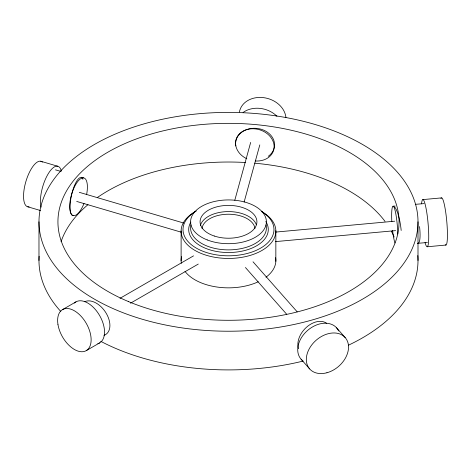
<?xml version="1.0" encoding="UTF-8"?>
<svg xmlns="http://www.w3.org/2000/svg" width="471" height="471" viewBox="0 0 471 471"><rect width="100%" height="100%" fill="white"/><g stroke="black" fill="none" stroke-linecap="round" stroke-linejoin="round"><path stroke-width="0.71" d="M275.841 261.352L275.859 230.66M234.788 200.287L250.66 142.43M244.125 202.059L259.804 144.909M62.537 309.612L75.937 301.876M120.005 298.314L193.54 255.859M130.449 303.224L198.279 264.066M86.228 350.642L99.628 342.906M422.805 199.604L441.521 197.891M275.405 232.109L394.727 221.193M275.559 241.605L395.616 230.625M427.25 246.763L445.966 245.05M393.014 206.221L395.181 206.039M415.381 204.337L424.035 203.607M417.341 243.354L427.438 242.506M55.496 169.866L61.112 171.468M81.471 177.284L83.579 177.885M40.747 161.241L57.633 166.21M79.275 192.321L183.731 223.048M76.696 201.435L181.859 232.374M27.86 206.816L40.524 210.543M336.582 327.834L345.19 337.583M253.021 261.788L297.201 311.849M245.432 267.51L286.698 314.275M301.069 359.196L309.677 368.946M418.001 221.812A189.513 109.413 0 0 1 133.735 316.565A189.513 109.413 0 0 1 133.735 127.058A189.513 109.413 0 0 1 418.001 221.812L418.001 260.498M181.111 230.949L181.111 260.781M38.975 221.812L38.975 260.498M83.985 203.49A19.529 7.33 -74.1 0 1 70.091 210.896A19.529 7.33 -74.1 0 1 79.01 180.075A19.529 7.33 -74.1 0 1 86.67 194.229M246.804 158.756A19.529 15.849 15.5 0 1 241.387 132.18A19.529 15.849 15.5 0 1 272.591 140.211A19.529 15.849 15.5 0 1 255.465 160.988M394.951 242.959A19.529 2.602 85.2 0 1 392.561 230.284M391.831 221.676A19.529 2.602 85.2 0 1 394.027 207.228A19.529 2.602 85.2 0 1 397.771 234.028M29.149 206.846A23.691 8.778 -73.6 0 1 25.929 181.382A23.691 8.778 -73.6 0 1 42.431 162.154M41.112 207.175A23.691 8.778 -73.6 0 1 47.43 175.135A23.691 8.778 -73.6 0 1 61.265 170.82M239.421 112.004A23.691 19.105 15.3 0 1 263.419 97.627A23.691 19.105 15.3 0 1 285.921 117.632M243.071 112.492A23.691 19.105 15.3 0 1 276.93 116.255M440.944 198.597A23.691 3.026 84.8 0 1 446.708 220.693A23.691 3.026 84.8 0 1 445.283 244.673M421.557 203.766A23.691 3.026 84.8 0 1 425.902 207.57A23.691 3.026 84.8 0 1 428.704 238.891A23.691 3.026 84.8 0 1 425.025 242.524M302.877 360.874A23.691 17.233 -41.4 0 1 308.058 330.047A23.691 17.233 -41.4 0 1 338.602 330.936M417.806 255.547A189.513 109.413 0 0 1 348.617 345.119M303.059 361.08A189.513 109.413 0 0 1 100.647 341.263M60.818 311.49A189.513 109.413 0 0 1 39.122 256.253M61.083 241.641A170.561 98.474 0 0 1 87.953 204.697M97.538 197.402A170.561 98.474 0 0 1 245.373 162.507M254.805 163.201A170.561 98.474 0 0 1 385.019 221.382M391.36 231.261A170.561 98.474 0 0 1 394.15 237.06M235.8 145.928A19.505 15.914 4.9 0 1 261.617 129.39A19.505 15.914 4.9 0 1 268.276 156.319M73.146 215.683A19.505 5.676 -77.6 0 1 72.204 192.38A19.505 5.676 -77.6 0 1 82.92 179.286M84.68 301.728A19.505 12.287 54.9 0 1 106.405 313.604A19.505 12.287 54.9 0 1 103.973 335.317M298.526 348.717A19.511 13.418 -47.8 0 1 306.385 327.345A19.511 13.418 -47.8 0 1 326.709 323.359M419.543 226.586A19.511 4.009 81.5 0 1 417.759 243.372M394.439 206.91A19.505 4.174 81.2 0 1 401.18 230.46M74.377 303.053A23.691 13.677 60 0 1 99.628 315.552A23.691 13.677 60 0 1 97.821 343.671M275.612 257.672A47.377 27.353 0 0 1 265.968 277.231M258.279 281.764A47.377 27.353 0 0 1 185.009 271.361M181.364 263.318A47.377 27.353 0 0 1 181.594 256.601M261.988 211.756A47.377 27.353 0 0 1 261.988 250.437A47.377 27.353 0 0 1 194.988 250.437A47.377 27.353 0 0 1 194.988 211.756M202.024 228.453A26.529 15.319 0 0 1 228.488 214.228A26.529 15.319 0 0 1 254.952 228.453M200.352 225.668A28.425 16.414 0 0 1 227.475 211.597A28.425 16.414 0 0 1 256.265 224.514M261.776 211.656A45.481 26.258 0 0 1 259.874 248.553A45.481 26.258 0 0 1 195.948 247.893A45.481 26.258 0 0 1 196.33 210.979M265.779 221.517A39.799 22.979 0 0 1 228.965 252.521A39.799 22.979 0 0 1 190.879 222.035M266.003 224.885A37.904 21.884 0 0 1 228.488 249.883A37.904 21.884 0 0 1 190.973 224.885M326.927 372.749A23.691 17.233 -41.4 0 0 345.955 338.543A23.691 17.233 -41.4 0 0 309.406 348.499A23.691 17.233 -41.4 0 0 326.927 372.749M128.412 301.552A170.561 98.474 0 0 0 398.136 231.979A170.561 98.474 0 0 0 158.921 131.904A170.561 98.474 0 0 0 128.412 301.552M57.933 324.289A23.691 13.677 60 0 0 85.351 351.078A23.691 13.677 60 0 0 79.864 315.011A23.691 13.677 60 0 0 57.933 324.289M214.276 236.024A28.425 16.414 0 0 0 256.919 221.812A28.425 16.414 0 0 0 214.276 207.599A28.425 16.414 0 0 0 214.276 236.024M207.246 239.933A37.904 21.884 0 0 0 266.298 223.372A37.904 21.884 0 0 0 211.926 202.13A37.904 21.884 0 0 0 207.246 239.933"/></g></svg>
